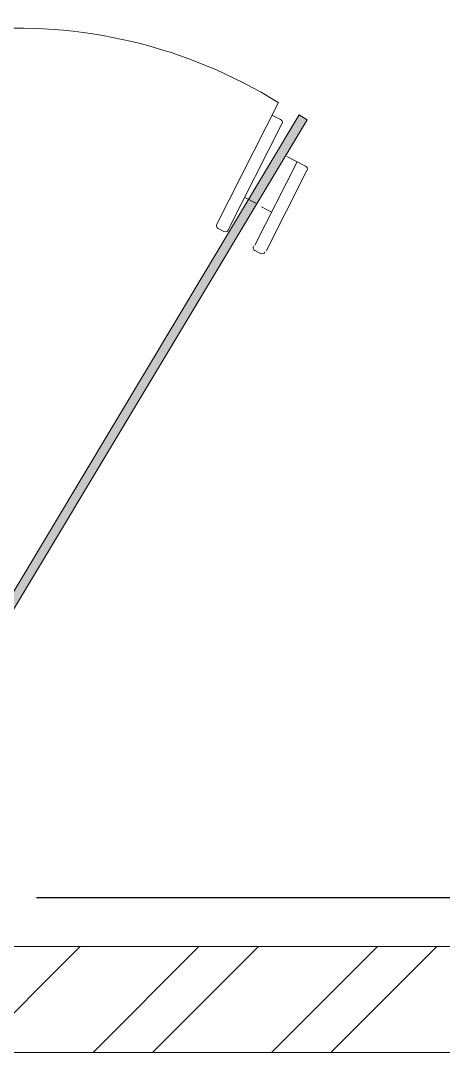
# Model space of a CAD drawing. Header units: inches. Extents: x -21163 to 11874, y -14995 to 6550.
# Drawn here: x -5518 to -5040, y -2439 to -1270 of the extents above; entities that cross this region are included whole.
import ezdxf

# ---------------------------------------------------------------- set-up
doc = ezdxf.new("R2010")
doc.units = ezdxf.units.IN
doc.header["$MEASUREMENT"] = 0
doc.linetypes.add('CONTI', pattern=[0])
doc.linetypes.add('GOST2.303 5', pattern=[24, 20, -1.5, 1, -1.5])
doc.layers.get('0').update_dxf_attribs({"color": 8})
doc.layers.add('axis_dim', color=8, linetype='CONTI')
doc.layers.add('doors_windows', color=8, linetype='Continuous', lineweight=5)
doc.layers.add('Wall2', color=8, linetype='Continuous', lineweight=5)

# ---------------------------------------------------------------- blocks, each defined once
blk = doc.blocks.new('dsgdf')
at = {"lineweight": 0, "ltscale": 0.007}
blk.add_hatch(color=0, dxfattribs=at).paths.add_polyline_path([(152251.2, 48290.9), (152242.4, 48285.6), (152591.8, 47702.4), (152600.8, 47707.8)])
at = {"color": 0, "lineweight": 0, "ltscale": 100}
for p, q in [((152548.2, 47859.3), (152541.7, 47856)), ((152554.6, 47856.5), (152600.7, 47765.3)), ((152541.6, 47849.9), (152589.4, 47755.5)), ((152506.7, 47834.3), (152500.2, 47831)), ((152511.6, 47832.7), (152572.4, 47712.4)), ((152498.5, 47826.1), (152568.3, 47688.3)), ((152560.5, 47812.6), (152549.1, 47806.3)), ((152530.2, 47795.9), (152542.9, 47802.4)), ((152599.1, 47760.4), (152577.7, 47749.6)), ((152570.8, 47707.5), (152561, 47702.5))]:
    blk.add_line(p, q, dxfattribs=at)
at = {"color": 0, "lineweight": 0, "ltscale": 0.007}
blk.add_lwpolyline([(152242.3, 48285.6), (152591.8, 47702.4), (152600.8, 47707.8), (152251, 48291)], dxfattribs=at)
at = {"color": 0, "lineweight": 0, "ltscale": 100}
for centre, radius, start, end in [((152543.3, 47852.7), 3.64, 116.8206, 206.8206), ((152549.8, 47856), 3.64, 26.8206, 116.8206), ((152508.3, 47831.1), 3.64, 26.8206, 116.8206), ((152508.3, 47831.1), 3.64, 26.8206, 116.8206), ((152501.8, 47827.8), 3.64, 116.8206, 206.8206), ((152597.5, 47763.6), 3.64, 296.8206, 26.8206), ((152569.2, 47710.7), 3.64, 296.8206, 26.8206), ((152272.1, 48165.9), 561.9, 265.0116, 301.7996)]:
    blk.add_arc(centre, radius, start, end, dxfattribs=at)

msp = doc.modelspace()

# ---------------------------------------------------------------- linework, layer by layer
at = {"layer": 'axis_dim', "linetype": 'GOST2.303 5', "lineweight": 25, "ltscale": 100}
msp.add_lwpolyline([(-3500.6, -2264), (-9250.6, -2264)], dxfattribs=at)
at = {"layer": 'Wall2', "ltscale": 100}
for points in [[(-5571.1, -2439), (-5451.1, -2319)], [(-5525.6, -2319), (-4925.6, -2319)], [(-5436.4, -2439), (-5316.4, -2319)], [(-5369, -2439), (-5249, -2319)], [(-5234.3, -2439), (-5114.3, -2319)], [(-5167, -2439), (-5047, -2319)], [(-4925.6, -2439), (-7975.6, -2439)]]:
    msp.add_lwpolyline(points, dxfattribs=at)

# ---------------------------------------------------------------- block references
at = {"layer": 'doors_windows', "color": 8, "linetype": 'ByBlock', "lineweight": 9, "extrusion": (0, 0, -1), "zscale": -1, "rotation": 180}
msp.add_blockref('dsgdf', (157794.8, 46325.2), dxfattribs=at)

doc.saveas('drawing.dxf')
